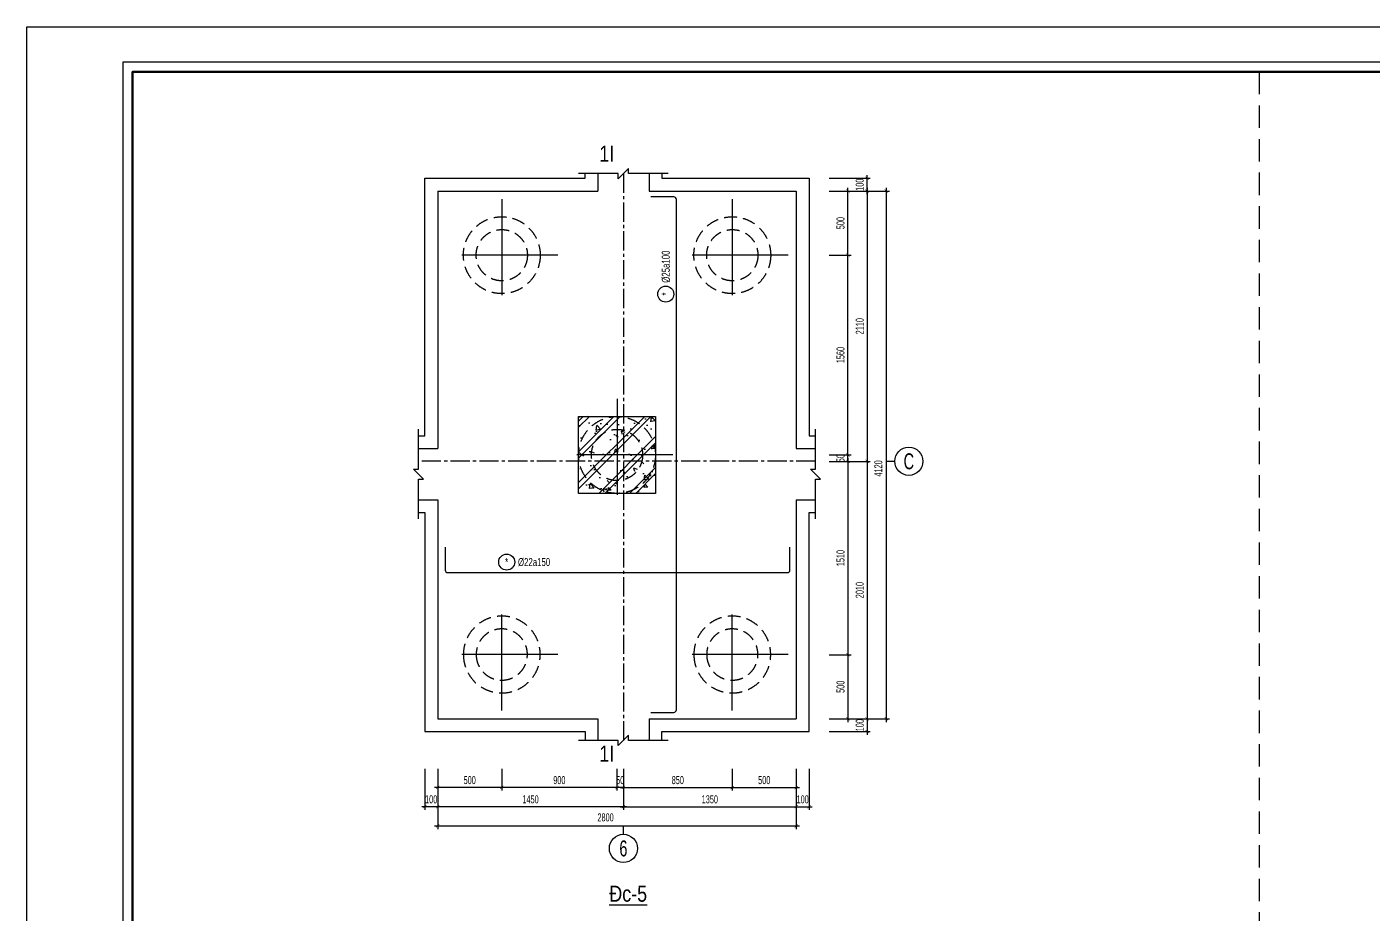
# Model space of a CAD drawing. Header units: metres. Extents: x 71 to 322128, y -14 to 304634.
# Drawn here: x 301103 to 311616, y 297708 to 304634 of the extents above; entities that cross this region are included whole.
import ezdxf
from ezdxf.enums import TextEntityAlignment as Align

# ---------------------------------------------------------------- set-up
doc = ezdxf.new("R2010")
doc.units = ezdxf.units.M
doc.header["$LTSCALE"] = 1000
doc.header["$MEASUREMENT"] = 0
doc.header["$PDMODE"] = 3
doc.linetypes.add('CENTER2', pattern=[1.125, 0.75, -0.125, 0.125, -0.125])
doc.linetypes.add('HIDDEN', pattern=[0.375, 0.25, -0.125])
doc.layers.get('0').update_dxf_attribs({"linetype": 'CONTINUOUS'})
doc.layers.get('Defpoints').update_dxf_attribs({"linetype": 'CONTINUOUS'})
for name, color, linetype in [('CDC-KHUNGTEN', 7, 'CONTINUOUS'), ('CDC.01.AXIS', 160, 'CENTER2'), ('CDC.02.DIM', 1, 'CONTINUOUS'), ('CDC.03.BORDER', 3, 'CONTINUOUS'), ('CDC.04.HIDDEN', 8, 'HIDDEN'), ('CDC.05.STEEL', 4, 'CONTINUOUS'), ('CDC.06.TEXT', 2, 'CONTINUOUS'), ('CDC.09.COLUMN', 4, 'CONTINUOUS'), ('CDC.10.HATCH', 9, 'CONTINUOUS'), ('CDC.11.NOTE', 8, 'CONTINUOUS'), ('CDC.14.STEELNUM', 9, 'CONTINUOUS')]:
    doc.layers.add(name, color=color, linetype=linetype)
doc.styles.add('ARIAL', font='arial.ttf', dxfattribs={"width": 0.6})
doc.dimstyles.new('25', dxfattribs={"dimscale": 25, "dimtxt": 2.5, "dimasz": 1, "dimexe": 1, "dimexo": 0, "dimgap": 1, "dimtad": 1, "dimdec": 0, "dimdsep": 46, "dimtxsty": 'ARIAL', "dimblk": 'ARCHTICK', "dimcen": 1, "dimdle": 1, "dimclrd": 1, "dimclre": 1, "dimclrt": 2, "dimadec": 0, "dimazin": 0, "dimtfac": 0.00072, "dimtdec": 0, "dimtix": 1, "dimtmove": 2, "dimatfit": 3, "dimldrblk": 'ARCHTICK', "dimfxl": 1, "dimtolj": 1, "dimarcsym": 0})

# ---------------------------------------------------------------- blocks, each defined once
blk = doc.blocks.new('D600')
at = {"layer": 'CDC.01.AXIS'}
for p, q in [((2659919, 63050), (2659919, 62175)), ((2660356, 62612), (2659482, 62612))]:
    blk.add_line(p, q, dxfattribs=at)
at = {"layer": 'CDC.04.HIDDEN', "ltscale": 0.4}
for radius in [300, 200]:
    blk.add_circle((2659919, 62612), radius, dxfattribs=at)
blk = doc.blocks.new('_ArchTick')
at = {"color": 0, "linetype": 'ByBlock', "const_width": 0.15}
blk.add_lwpolyline([(-0.5, -0.5), (0.5, 0.5)], dxfattribs=at)
blk = doc.blocks.new('*D153')
at = {"layer": 'CDC.02.DIM', "color": 1, "lineweight": -2, "transparency": 16777216}
for p, q in [((304311, 298841), (304311, 298521)), ((305761, 298841), (305761, 298521)), ((305786, 298546), (304286, 298546))]:
    blk.add_line(p, q, dxfattribs=at)
at = {"layer": 'Defpoints', "color": 0, "transparency": 16777216}
for p in [(304311, 298841), (305761, 298841), (304311, 298546)]:
    blk.add_point(p, dxfattribs=at)
at = {"layer": 'CDC.02.DIM', "color": 1, "lineweight": -2, "transparency": 16777216, "xscale": 25, "yscale": 25, "zscale": 25, "rotation": 180}
blk.add_blockref('_ArchTick', (304311, 298546), dxfattribs=at)
at = {"layer": 'CDC.02.DIM', "color": 1, "lineweight": -2, "transparency": 16777216, "xscale": 25, "yscale": 25, "zscale": 25}
blk.add_blockref('_ArchTick', (305761, 298546), dxfattribs=at)
at = {"layer": 'CDC.02.DIM', "color": 2, "transparency": 16777216, "insert": (305036, 298603), "char_height": 62.5, "attachment_point": 5, "style": 'ARIAL'}
blk.add_mtext('\\A1;1450', dxfattribs=at)
blk = doc.blocks.new('*D154')
at = {"layer": 'CDC.02.DIM', "color": 1, "lineweight": -2, "transparency": 16777216}
for p, q in [((305761, 298841), (305761, 298521)), ((307111, 298841), (307111, 298521)), ((305736, 298546), (307136, 298546))]:
    blk.add_line(p, q, dxfattribs=at)
at = {"layer": 'Defpoints', "color": 0, "transparency": 16777216}
for p in [(305761, 298841), (307111, 298841), (307111, 298546)]:
    blk.add_point(p, dxfattribs=at)
at = {"layer": 'CDC.02.DIM', "color": 1, "lineweight": -2, "transparency": 16777216, "xscale": 25, "yscale": 25, "zscale": 25, "rotation": 180}
blk.add_blockref('_ArchTick', (305761, 298546), dxfattribs=at)
at = {"layer": 'CDC.02.DIM', "color": 1, "lineweight": -2, "transparency": 16777216, "xscale": 25, "yscale": 25, "zscale": 25}
blk.add_blockref('_ArchTick', (307111, 298546), dxfattribs=at)
at = {"layer": 'CDC.02.DIM', "color": 2, "transparency": 16777216, "insert": (306436, 298603), "char_height": 62.5, "attachment_point": 5, "style": 'ARIAL'}
blk.add_mtext('\\A1;1350', dxfattribs=at)
blk = doc.blocks.new('*D155')
at = {"layer": 'CDC.02.DIM', "color": 1, "lineweight": -2, "transparency": 16777216}
for p, q in [((304311, 298841), (304311, 298371)), ((307111, 298841), (307111, 298371)), ((304286, 298396), (307136, 298396))]:
    blk.add_line(p, q, dxfattribs=at)
at = {"layer": 'Defpoints', "color": 0, "transparency": 16777216}
for p in [(304311, 298841), (307111, 298841), (307111, 298396)]:
    blk.add_point(p, dxfattribs=at)
at = {"layer": 'CDC.02.DIM', "color": 1, "lineweight": -2, "transparency": 16777216, "xscale": 25, "yscale": 25, "zscale": 25, "rotation": 180}
blk.add_blockref('_ArchTick', (304311, 298396), dxfattribs=at)
at = {"layer": 'CDC.02.DIM', "color": 1, "lineweight": -2, "transparency": 16777216, "xscale": 25, "yscale": 25, "zscale": 25}
blk.add_blockref('_ArchTick', (307111, 298396), dxfattribs=at)
at = {"layer": 'CDC.02.DIM', "color": 2, "transparency": 16777216, "insert": (305622, 298462), "char_height": 62.5, "attachment_point": 5, "style": 'ARIAL'}
blk.add_mtext('\\A1;2800', dxfattribs=at)
blk = doc.blocks.new('*D156')
at = {"layer": 'CDC.02.DIM', "color": 1, "lineweight": -2, "transparency": 16777216}
for p, q in [((305761, 298841), (305761, 298671)), ((306611, 298841), (306611, 298671)), ((305736, 298696), (306636, 298696))]:
    blk.add_line(p, q, dxfattribs=at)
at = {"layer": 'Defpoints', "color": 0, "transparency": 16777216}
for p in [(305761, 298841), (306611, 298841), (306611, 298696)]:
    blk.add_point(p, dxfattribs=at)
at = {"layer": 'CDC.02.DIM', "color": 1, "lineweight": -2, "transparency": 16777216, "xscale": 25, "yscale": 25, "zscale": 25, "rotation": 180}
blk.add_blockref('_ArchTick', (305761, 298696), dxfattribs=at)
at = {"layer": 'CDC.02.DIM', "color": 1, "lineweight": -2, "transparency": 16777216, "xscale": 25, "yscale": 25, "zscale": 25}
blk.add_blockref('_ArchTick', (306611, 298696), dxfattribs=at)
at = {"layer": 'CDC.02.DIM', "color": 2, "transparency": 16777216, "insert": (306186, 298753), "char_height": 62.5, "attachment_point": 5, "style": 'ARIAL'}
blk.add_mtext('\\A1;850', dxfattribs=at)
blk = doc.blocks.new('*D157')
at = {"layer": 'CDC.02.DIM', "color": 1, "lineweight": -2, "transparency": 16777216}
for p, q in [((304211, 298841), (304211, 298521)), ((304311, 298841), (304311, 298521)), ((304336, 298546), (304186, 298546))]:
    blk.add_line(p, q, dxfattribs=at)
at = {"layer": 'Defpoints', "color": 0, "transparency": 16777216}
for p in [(304211, 298841), (304311, 298841), (304211, 298546)]:
    blk.add_point(p, dxfattribs=at)
at = {"layer": 'CDC.02.DIM', "color": 1, "lineweight": -2, "transparency": 16777216, "xscale": 25, "yscale": 25, "zscale": 25, "rotation": 180}
blk.add_blockref('_ArchTick', (304211, 298546), dxfattribs=at)
at = {"layer": 'CDC.02.DIM', "color": 1, "lineweight": -2, "transparency": 16777216, "xscale": 25, "yscale": 25, "zscale": 25}
blk.add_blockref('_ArchTick', (304311, 298546), dxfattribs=at)
at = {"layer": 'CDC.02.DIM', "color": 2, "transparency": 16777216, "insert": (304260, 298603), "char_height": 62.5, "attachment_point": 5, "style": 'ARIAL'}
blk.add_mtext('\\A1;100', dxfattribs=at)
blk = doc.blocks.new('*D158')
at = {"layer": 'CDC.02.DIM', "color": 1, "lineweight": -2, "transparency": 16777216}
for p, q in [((307111, 298841), (307111, 298521)), ((307211, 298841), (307211, 298521)), ((307086, 298546), (307236, 298546))]:
    blk.add_line(p, q, dxfattribs=at)
at = {"layer": 'Defpoints', "color": 0, "transparency": 16777216}
for p in [(307111, 298841), (307211, 298841), (307211, 298546)]:
    blk.add_point(p, dxfattribs=at)
at = {"layer": 'CDC.02.DIM', "color": 1, "lineweight": -2, "transparency": 16777216, "xscale": 25, "yscale": 25, "zscale": 25, "rotation": 180}
blk.add_blockref('_ArchTick', (307111, 298546), dxfattribs=at)
at = {"layer": 'CDC.02.DIM', "color": 1, "lineweight": -2, "transparency": 16777216, "xscale": 25, "yscale": 25, "zscale": 25}
blk.add_blockref('_ArchTick', (307211, 298546), dxfattribs=at)
at = {"layer": 'CDC.02.DIM', "color": 2, "transparency": 16777216, "insert": (307161, 298603), "char_height": 62.5, "attachment_point": 5, "style": 'ARIAL'}
blk.add_mtext('\\A1;100', dxfattribs=at)
blk = doc.blocks.new('*D159')
at = {"layer": 'CDC.02.DIM', "color": 1, "lineweight": -2, "transparency": 16777216}
for p, q in [((304811, 298841), (304811, 298671)), ((305711, 298841), (305711, 298671)), ((305736, 298696), (304786, 298696))]:
    blk.add_line(p, q, dxfattribs=at)
at = {"layer": 'Defpoints', "color": 0, "transparency": 16777216}
for p in [(304811, 298841), (305711, 298841), (304811, 298696)]:
    blk.add_point(p, dxfattribs=at)
at = {"layer": 'CDC.02.DIM', "color": 1, "lineweight": -2, "transparency": 16777216, "xscale": 25, "yscale": 25, "zscale": 25, "rotation": 180}
blk.add_blockref('_ArchTick', (304811, 298696), dxfattribs=at)
at = {"layer": 'CDC.02.DIM', "color": 1, "lineweight": -2, "transparency": 16777216, "xscale": 25, "yscale": 25, "zscale": 25}
blk.add_blockref('_ArchTick', (305711, 298696), dxfattribs=at)
at = {"layer": 'CDC.02.DIM', "color": 2, "transparency": 16777216, "insert": (305261, 298753), "char_height": 62.5, "attachment_point": 5, "style": 'ARIAL'}
blk.add_mtext('\\A1;900', dxfattribs=at)
blk = doc.blocks.new('*D160')
at = {"layer": 'CDC.02.DIM', "color": 1, "lineweight": -2, "transparency": 16777216}
for p, q in [((304311, 298841), (304311, 298671)), ((304811, 298841), (304811, 298671)), ((304836, 298696), (304286, 298696))]:
    blk.add_line(p, q, dxfattribs=at)
at = {"layer": 'Defpoints', "color": 0, "transparency": 16777216}
for p in [(304311, 298841), (304811, 298841), (304311, 298696)]:
    blk.add_point(p, dxfattribs=at)
at = {"layer": 'CDC.02.DIM', "color": 1, "lineweight": -2, "transparency": 16777216, "xscale": 25, "yscale": 25, "zscale": 25, "rotation": 180}
blk.add_blockref('_ArchTick', (304311, 298696), dxfattribs=at)
at = {"layer": 'CDC.02.DIM', "color": 1, "lineweight": -2, "transparency": 16777216, "xscale": 25, "yscale": 25, "zscale": 25}
blk.add_blockref('_ArchTick', (304811, 298696), dxfattribs=at)
at = {"layer": 'CDC.02.DIM', "color": 2, "transparency": 16777216, "insert": (304561, 298753), "char_height": 62.5, "attachment_point": 5, "style": 'ARIAL'}
blk.add_mtext('\\A1;500', dxfattribs=at)
blk = doc.blocks.new('*D161')
at = {"layer": 'CDC.02.DIM', "color": 1, "lineweight": -2, "transparency": 16777216}
for p, q in [((306611, 298841), (306611, 298671)), ((307111, 298841), (307111, 298671)), ((306586, 298696), (307136, 298696))]:
    blk.add_line(p, q, dxfattribs=at)
at = {"layer": 'Defpoints', "color": 0, "transparency": 16777216}
for p in [(306611, 298841), (307111, 298841), (307111, 298696)]:
    blk.add_point(p, dxfattribs=at)
at = {"layer": 'CDC.02.DIM', "color": 1, "lineweight": -2, "transparency": 16777216, "xscale": 25, "yscale": 25, "zscale": 25, "rotation": 180}
blk.add_blockref('_ArchTick', (306611, 298696), dxfattribs=at)
at = {"layer": 'CDC.02.DIM', "color": 1, "lineweight": -2, "transparency": 16777216, "xscale": 25, "yscale": 25, "zscale": 25}
blk.add_blockref('_ArchTick', (307111, 298696), dxfattribs=at)
at = {"layer": 'CDC.02.DIM', "color": 2, "transparency": 16777216, "insert": (306861, 298753), "char_height": 62.5, "attachment_point": 5, "style": 'ARIAL'}
blk.add_mtext('\\A1;500', dxfattribs=at)
blk = doc.blocks.new('*D162')
at = {"layer": 'CDC.02.DIM', "color": 1, "lineweight": -2, "transparency": 16777216}
for p, q in [((307369, 303352), (307689, 303352)), ((307664, 303377), (307664, 301217)), ((307369, 301242), (307689, 301242))]:
    blk.add_line(p, q, dxfattribs=at)
at = {"layer": 'Defpoints', "color": 0, "transparency": 16777216}
for p in [(307369, 303352), (307369, 301242), (307664, 301242)]:
    blk.add_point(p, dxfattribs=at)
at = {"layer": 'CDC.02.DIM', "color": 1, "lineweight": -2, "transparency": 16777216, "xscale": 25, "yscale": 25, "zscale": 25}
for p, rotation in [((307664, 303352), 90), ((307664, 301242), 270)]:
    blk.add_blockref('_ArchTick', p, dxfattribs=dict(at, rotation=rotation))
at = {"layer": 'CDC.02.DIM', "color": 2, "transparency": 16777216, "insert": (307607, 302297), "char_height": 62.5, "attachment_point": 5, "rotation": 90, "style": 'ARIAL'}
blk.add_mtext('\\A1;2110', dxfattribs=at)
blk = doc.blocks.new('*D163')
at = {"layer": 'CDC.02.DIM', "color": 1, "lineweight": -2, "transparency": 16777216}
for p, q in [((307369, 301242), (307689, 301242)), ((307664, 301267), (307664, 299207)), ((307369, 299232), (307689, 299232))]:
    blk.add_line(p, q, dxfattribs=at)
at = {"layer": 'Defpoints', "color": 0, "transparency": 16777216}
for p in [(307369, 301242), (307369, 299232), (307664, 299232)]:
    blk.add_point(p, dxfattribs=at)
at = {"layer": 'CDC.02.DIM', "color": 1, "lineweight": -2, "transparency": 16777216, "xscale": 25, "yscale": 25, "zscale": 25}
for p, rotation in [((307664, 301242), 90), ((307664, 299232), 270)]:
    blk.add_blockref('_ArchTick', p, dxfattribs=dict(at, rotation=rotation))
at = {"layer": 'CDC.02.DIM', "color": 2, "transparency": 16777216, "insert": (307607, 300237), "char_height": 62.5, "attachment_point": 5, "rotation": 90, "style": 'ARIAL'}
blk.add_mtext('\\A1;2010', dxfattribs=at)
blk = doc.blocks.new('*D164')
at = {"layer": 'CDC.02.DIM', "color": 1, "lineweight": -2, "transparency": 16777216}
for p, q in [((307369, 303352), (307839, 303352)), ((307814, 303377), (307814, 299207)), ((307369, 299232), (307839, 299232))]:
    blk.add_line(p, q, dxfattribs=at)
at = {"layer": 'Defpoints', "color": 0, "transparency": 16777216}
for p in [(307369, 303352), (307369, 299232), (307814, 299232)]:
    blk.add_point(p, dxfattribs=at)
at = {"layer": 'CDC.02.DIM', "color": 1, "lineweight": -2, "transparency": 16777216, "xscale": 25, "yscale": 25, "zscale": 25}
for p, rotation in [((307814, 303352), 90), ((307814, 299232), 270)]:
    blk.add_blockref('_ArchTick', p, dxfattribs=dict(at, rotation=rotation))
at = {"layer": 'CDC.02.DIM', "color": 2, "transparency": 16777216, "insert": (307752, 301187), "char_height": 62.5, "attachment_point": 5, "rotation": 90, "style": 'ARIAL'}
blk.add_mtext('\\A1;4120', dxfattribs=at)
blk = doc.blocks.new('*D165')
at = {"layer": 'CDC.02.DIM', "color": 1, "lineweight": -2, "transparency": 16777216}
for p, q in [((307369, 303452), (307689, 303452)), ((307664, 303327), (307664, 303477)), ((307369, 303352), (307689, 303352))]:
    blk.add_line(p, q, dxfattribs=at)
at = {"layer": 'Defpoints', "color": 0, "transparency": 16777216}
for p in [(307369, 303452), (307664, 303452), (307369, 303352)]:
    blk.add_point(p, dxfattribs=at)
at = {"layer": 'CDC.02.DIM', "color": 1, "lineweight": -2, "transparency": 16777216, "xscale": 25, "yscale": 25, "zscale": 25}
for p, rotation in [((307664, 303452), 90), ((307664, 303352), 270)]:
    blk.add_blockref('_ArchTick', p, dxfattribs=dict(at, rotation=rotation))
at = {"layer": 'CDC.02.DIM', "color": 2, "transparency": 16777216, "insert": (307607, 303402), "char_height": 62.5, "attachment_point": 5, "rotation": 90, "style": 'ARIAL'}
blk.add_mtext('\\A1;100', dxfattribs=at)
blk = doc.blocks.new('*D166')
at = {"layer": 'CDC.02.DIM', "color": 1, "lineweight": -2, "transparency": 16777216}
for p, q in [((307369, 299232), (307689, 299232)), ((307664, 299257), (307664, 299107)), ((307369, 299132), (307689, 299132))]:
    blk.add_line(p, q, dxfattribs=at)
at = {"layer": 'Defpoints', "color": 0, "transparency": 16777216}
for p in [(307369, 299232), (307369, 299132), (307664, 299132)]:
    blk.add_point(p, dxfattribs=at)
at = {"layer": 'CDC.02.DIM', "color": 1, "lineweight": -2, "transparency": 16777216, "xscale": 25, "yscale": 25, "zscale": 25}
for p, rotation in [((307664, 299232), 90), ((307664, 299132), 270)]:
    blk.add_blockref('_ArchTick', p, dxfattribs=dict(at, rotation=rotation))
at = {"layer": 'CDC.02.DIM', "color": 2, "transparency": 16777216, "insert": (307607, 299182), "char_height": 62.5, "attachment_point": 5, "rotation": 90, "style": 'ARIAL'}
blk.add_mtext('\\A1;100', dxfattribs=at)
blk = doc.blocks.new('*D167')
at = {"layer": 'CDC.02.DIM', "color": 1, "lineweight": -2, "transparency": 16777216}
for p, q in [((307369, 301292), (307539, 301292)), ((307514, 301292), (307514, 301317)), ((307514, 301242), (307514, 301292)), ((307369, 301242), (307539, 301242)), ((307514, 301242), (307514, 301217))]:
    blk.add_line(p, q, dxfattribs=at)
at = {"layer": 'Defpoints', "color": 0, "transparency": 16777216}
for p in [(307369, 301292), (307514, 301292), (307369, 301242)]:
    blk.add_point(p, dxfattribs=at)
at = {"layer": 'CDC.02.DIM', "color": 1, "lineweight": -2, "transparency": 16777216, "xscale": 25, "yscale": 25, "zscale": 25}
for p, rotation in [((307514, 301292), 270), ((307514, 301242), 90)]:
    blk.add_blockref('_ArchTick', p, dxfattribs=dict(at, rotation=rotation))
at = {"layer": 'CDC.02.DIM', "color": 2, "transparency": 16777216, "insert": (307457, 301267), "char_height": 62.5, "attachment_point": 5, "rotation": 90, "style": 'ARIAL'}
blk.add_mtext('\\A1;50', dxfattribs=at)
blk = doc.blocks.new('*D168')
at = {"layer": 'CDC.02.DIM', "color": 1, "lineweight": -2, "transparency": 16777216}
for p, q in [((307369, 301242), (307539, 301242)), ((307514, 301267), (307514, 299707)), ((307369, 299732), (307539, 299732))]:
    blk.add_line(p, q, dxfattribs=at)
at = {"layer": 'Defpoints', "color": 0, "transparency": 16777216}
for p in [(307369, 301242), (307369, 299732), (307514, 299732)]:
    blk.add_point(p, dxfattribs=at)
at = {"layer": 'CDC.02.DIM', "color": 1, "lineweight": -2, "transparency": 16777216, "xscale": 25, "yscale": 25, "zscale": 25}
for p, rotation in [((307514, 301242), 90), ((307514, 299732), 270)]:
    blk.add_blockref('_ArchTick', p, dxfattribs=dict(at, rotation=rotation))
at = {"layer": 'CDC.02.DIM', "color": 2, "transparency": 16777216, "insert": (307457, 300487), "char_height": 62.5, "attachment_point": 5, "rotation": 90, "style": 'ARIAL'}
blk.add_mtext('\\A1;1510', dxfattribs=at)
blk = doc.blocks.new('*D169')
at = {"layer": 'CDC.02.DIM', "color": 1, "lineweight": -2, "transparency": 16777216}
for p, q in [((307369, 299732), (307539, 299732)), ((307514, 299757), (307514, 299207)), ((307369, 299232), (307539, 299232))]:
    blk.add_line(p, q, dxfattribs=at)
at = {"layer": 'Defpoints', "color": 0, "transparency": 16777216}
for p in [(307369, 299732), (307369, 299232), (307514, 299232)]:
    blk.add_point(p, dxfattribs=at)
at = {"layer": 'CDC.02.DIM', "color": 1, "lineweight": -2, "transparency": 16777216, "xscale": 25, "yscale": 25, "zscale": 25}
for p, rotation in [((307514, 299732), 90), ((307514, 299232), 270)]:
    blk.add_blockref('_ArchTick', p, dxfattribs=dict(at, rotation=rotation))
at = {"layer": 'CDC.02.DIM', "color": 2, "transparency": 16777216, "insert": (307457, 299482), "char_height": 62.5, "attachment_point": 5, "rotation": 90, "style": 'ARIAL'}
blk.add_mtext('\\A1;500', dxfattribs=at)
blk = doc.blocks.new('*D170')
at = {"layer": 'CDC.02.DIM', "color": 1, "lineweight": -2, "transparency": 16777216}
for p, q in [((307514, 301267), (307514, 302877)), ((307369, 302852), (307539, 302852)), ((307369, 301292), (307539, 301292))]:
    blk.add_line(p, q, dxfattribs=at)
at = {"layer": 'Defpoints', "color": 0, "transparency": 16777216}
for p in [(307369, 302852), (307514, 302852), (307369, 301292)]:
    blk.add_point(p, dxfattribs=at)
at = {"layer": 'CDC.02.DIM', "color": 1, "lineweight": -2, "transparency": 16777216, "xscale": 25, "yscale": 25, "zscale": 25}
for p, rotation in [((307514, 302852), 90), ((307514, 301292), 270)]:
    blk.add_blockref('_ArchTick', p, dxfattribs=dict(at, rotation=rotation))
at = {"layer": 'CDC.02.DIM', "color": 2, "transparency": 16777216, "insert": (307457, 302072), "char_height": 62.5, "attachment_point": 5, "rotation": 90, "style": 'ARIAL'}
blk.add_mtext('\\A1;1560', dxfattribs=at)
blk = doc.blocks.new('*D171')
at = {"layer": 'CDC.02.DIM', "color": 1, "lineweight": -2, "transparency": 16777216}
for p, q in [((307369, 303352), (307539, 303352)), ((307514, 302827), (307514, 303377)), ((307369, 302852), (307539, 302852))]:
    blk.add_line(p, q, dxfattribs=at)
at = {"layer": 'Defpoints', "color": 0, "transparency": 16777216}
for p in [(307369, 303352), (307514, 303352), (307369, 302852)]:
    blk.add_point(p, dxfattribs=at)
at = {"layer": 'CDC.02.DIM', "color": 1, "lineweight": -2, "transparency": 16777216, "xscale": 25, "yscale": 25, "zscale": 25}
for p, rotation in [((307514, 303352), 90), ((307514, 302852), 270)]:
    blk.add_blockref('_ArchTick', p, dxfattribs=dict(at, rotation=rotation))
at = {"layer": 'CDC.02.DIM', "color": 2, "transparency": 16777216, "insert": (307457, 303102), "char_height": 62.5, "attachment_point": 5, "rotation": 90, "style": 'ARIAL'}
blk.add_mtext('\\A1;500', dxfattribs=at)
blk = doc.blocks.new('*D190')
at = {"layer": 'CDC.02.DIM', "color": 1, "lineweight": -2, "transparency": 16777216}
for p, q in [((305711, 298841), (305711, 298671)), ((305761, 298841), (305761, 298671)), ((305711, 298696), (305686, 298696)), ((305761, 298696), (305711, 298696)), ((305761, 298696), (305786, 298696))]:
    blk.add_line(p, q, dxfattribs=at)
at = {"layer": 'Defpoints', "color": 0, "transparency": 16777216}
for p in [(305711, 298841), (305761, 298841), (305711, 298696)]:
    blk.add_point(p, dxfattribs=at)
at = {"layer": 'CDC.02.DIM', "color": 1, "lineweight": -2, "transparency": 16777216, "xscale": 25, "yscale": 25, "zscale": 25}
blk.add_blockref('_ArchTick', (305711, 298696), dxfattribs=at)
at = {"layer": 'CDC.02.DIM', "color": 1, "lineweight": -2, "transparency": 16777216, "xscale": 25, "yscale": 25, "zscale": 25, "rotation": 180}
blk.add_blockref('_ArchTick', (305761, 298696), dxfattribs=at)
at = {"layer": 'CDC.02.DIM', "color": 2, "transparency": 16777216, "insert": (305736, 298753), "char_height": 62.5, "attachment_point": 5, "style": 'ARIAL'}
blk.add_mtext('\\A1;50', dxfattribs=at)
blk = doc.blocks.new('KHUNG TEN')
at = {"layer": 'CDC-KHUNGTEN', "color": 8}
blk.add_lwpolyline([(75096, 1100), (83000, 1100), (83000, 58300), (3000, 58300), (3000, 1100), (75096, 1100)], dxfattribs=at)
at = {"layer": 'CDC-KHUNGTEN', "color": 255, "lineweight": 60}
blk.add_lwpolyline([(74900, 1400), (74900, 58000), (3300, 58000), (3300, 1400), (74900, 1400)], close=True, dxfattribs=at)
at = {"layer": 'Defpoints', "color": 1, "ltscale": 0.2}
blk.add_lwpolyline([(0, 0), (0, 59400), (84100, 59400), (84100, 0), (0, 0)], close=True, dxfattribs=at)

msp = doc.modelspace()

# ---------------------------------------------------------------- hatches: boundary and pattern name
at = {"layer": 'CDC.10.HATCH'}
h = msp.add_hatch(dxfattribs=at)
h.set_pattern_fill('1BETONG2-BOP', color=256, scale=40, style=0, pattern_type=2)
h.set_pattern_definition([(130, (2112248.29, -336929.52), (-286.904073, -25.100854), [30, -330]), (185, (2112248.3, -336929.52), (55.500533, 300.876853), [24, -264]), (79.5486, (2112224.38, -336931.62), (-231.403753, 275.775817), [25.496076, -280.456845]), (133.8158, (2112248.3, -336849.52), (-426.89642, -66.207606), [45, -495]), (83.3644, (2112212.7, -336855.04), (-373.86508, 389.64715), [38.24412, -420.6852]), (188.8158, (2112248.3, -336849.52), (-373.86478, 389.64744), [36, -396]), (159, (2112208.29, -336869.52), (-238.76282, -161.047556), [30, -330]), (314, (2112208.3, -336869.52), (-268.75285, -146.215924), [24, -264]), (108.5486, (2112188.4, -336882.95), (-336.08905, 129.0122), [25.496076, -280.456845]), (112.5, (2112248.29, -336929.52), (62.3664733, 117.749785), [0, -260.8, 0, -268, 0, -265]), (175.5, (2112248.29, -336929.52), (-113.34037, 152.041275), [0, -152.8, 0, -254.8, 0, -101]), (212.5, (2112337.49, -336929.52), (-213.5289745, -9.0219487), [0, -100, 0, -312, 0, -414]), (222.5, (2112377.49, -336929.52), (-233.274468, 40.041993), [0, -130, 0, -207.2, 0, -294]), (225, (2112248.29, -336929.52), (-120.208153, 120.208153), []), (225, (2112248.29, -336880.52), (-120.208153, 120.208153), [])])
h.paths.add_polyline_path([(306011.4, 300992.3), (306011.4, 301592.3), (305411.4, 301592.3), (305411.4, 300992.3)])

# ---------------------------------------------------------------- linework, layer by layer
at = {"layer": 'CDC.01.AXIS', "ltscale": 0.2}
for p, q in [((305761.4, 303488.2), (305761.4, 299063.7)), ((305761.4, 303488.2), (305761.4, 299063.7)), ((307261.4, 301242.4), (304161.4, 301242.4)), ((307261.4, 301242.4), (304161.4, 301242.4))]:
    msp.add_line(p, q, dxfattribs=at)
at = {"layer": 'CDC.03.BORDER'}
for p, q in [((305561.4, 303488.2), (305561.4, 303352.1)), ((305961.4, 303488.2), (305961.4, 303352.1)), ((304311.4, 303352.1), (305561.4, 303352.1)), ((304311.4, 303352.1), (304311.4, 301342.3)), ((305961.4, 303352.1), (307111.4, 303352.1)), ((307111.4, 303352.1), (307111.4, 301342.3)), ((304161.4, 301342.3), (304311.4, 301342.3)), ((307111.4, 301342.3), (307261.4, 301342.3)), ((304161.4, 300942.3), (304311.4, 300942.3)), ((304311.4, 300942.3), (304311.4, 299232.4)), ((307111.4, 300942.3), (307111.4, 299232.4)), ((307111.4, 300942.3), (307261.4, 300942.3)), ((304311.4, 299232.4), (305561.4, 299232.4)), ((305561.4, 299232.4), (305561.4, 299063.7)), ((305961.4, 299232.4), (307111.4, 299232.4)), ((305961.4, 299232.4), (305961.4, 299063.7))]:
    msp.add_line(p, q, dxfattribs=at)
at = {"layer": 'CDC.04.HIDDEN', "ltscale": 0.7}
msp.add_line((310726.1, 304283.7), (310726.1, 290133.7), dxfattribs=at)
at = {"layer": 'CDC.05.STEEL'}
for points in [[(305974.6, 299282.4), (306154.6, 299282.4, 0.4142136), (306174.6, 299302.4), (306174.6, 303287.2, 0.4142136), (306154.6, 303307.2), (305974.6, 303307.2)], [(304369.6, 300573.3), (304369.6, 300393.3, 0.4142136), (304389.6, 300373.3), (307041.2, 300373.3, 0.4142136), (307061.2, 300393.3), (307061.2, 300573.3)]]:
    msp.add_lwpolyline(points, format="xyb", dxfattribs=at)
at = {"layer": 'CDC.09.COLUMN'}
msp.add_lwpolyline([(305411.4, 300992.3), (305411.4, 301592.3), (306011.4, 301592.3), (306011.4, 300992.3)], close=True, dxfattribs=at)
at = {"layer": 'CDC.11.NOTE'}
for p, q in [((307814.3, 301242.4), (307880.2, 301242.4)), ((305761.4, 298330.4), (305761.4, 298396.4))]:
    msp.add_line(p, q, dxfattribs=at)
for points in [[(306111.4, 303488.2), (305801.4, 303488.2), (305801.4, 303528.2), (305721.4, 303448.2), (305721.4, 303488.2), (305411.4, 303488.2)], [(304161.4, 301442.3), (304211.4, 301442.3), (304211.4, 303452.1), (305461.4, 303452.1), (305461.4, 303488.2)], [(306061.4, 303488.2), (306061.4, 303452.1), (307211.4, 303452.1), (307211.4, 301442.3), (307261.4, 301442.3)], [(304161.4, 300792.3), (304161.4, 301102.3), (304201.4, 301102.3), (304121.4, 301182.3), (304161.4, 301182.3), (304161.4, 301492.3)], [(307261.4, 300792.3), (307261.4, 301102.3), (307301.4, 301102.3), (307221.4, 301182.3), (307261.4, 301182.3), (307261.4, 301492.3)], [(304161.4, 300842.3), (304211.4, 300842.3), (304211.4, 299132.4), (305461.4, 299132.4), (305461.4, 299063.7)], [(306061.4, 299063.7), (306061.4, 299132.4), (307211.4, 299132.4), (307211.4, 300842.3), (307261.4, 300842.3)], [(306111.4, 299063.7), (305801.4, 299063.7), (305801.4, 299103.7), (305721.4, 299023.7), (305721.4, 299063.7), (305411.4, 299063.7)]]:
    msp.add_lwpolyline(points, dxfattribs=at)
for centre in [(307990.2, 301242.4), (305761.4, 298220.4)]:
    msp.add_circle(centre, 110, dxfattribs=at)
at = {"layer": 'CDC.14.STEELNUM'}
for centre in [(306092.1, 302548.2), (304849.7, 300455.8)]:
    msp.add_circle(centre, 62.5, dxfattribs=at)

# ---------------------------------------------------------------- block references
at = {"layer": 'CDC.03.BORDER'}
for p in [(-2355107.5, 240239.7), (-2353307.5, 240239.7), (-2354207.5, 238679.9)]:
    msp.add_blockref('D600', p, dxfattribs=at)
at = {"layer": 'CDC.03.BORDER', "xscale": -1, "rotation": 180}
for p in [(-2355107.5, 362345.8), (-2353307.5, 362345.8)]:
    msp.add_blockref('D600', p, dxfattribs=at)
at = {"layer": 'CDC.06.TEXT', "xscale": 0.2499999999982123, "yscale": 0.2499999999982123, "zscale": 0.2499999999982123}
msp.add_blockref('KHUNG TEN', (301103.1, 289783.7), dxfattribs=at)

# ---------------------------------------------------------------- texts
at = {"layer": 'CDC.06.TEXT', "style": 'ARIAL'}
for s, height, width, p in [('1I', 125, 0.8, (305632.1, 303644.2)), ('%%C22a150', 62.5, 0.7, (305063.7, 300455.8)), ('1I', 125, 0.8, (305632.1, 298960.1)), ('%%UĐc-5', 125, 0.8, (305798.7, 297866.6))]:
    msp.add_text(s, height=height, dxfattribs=dict(at, width=width)).set_placement(p, align=Align.MIDDLE_CENTER)
at = {"layer": 'CDC.06.TEXT', "style": 'ARIAL', "width": 0.7}
msp.add_text('%%C25a100', height=62.5, rotation=90, dxfattribs=at).set_placement((306092.1, 302762.2), align=Align.MIDDLE_CENTER)
at = {"layer": 'CDC.06.TEXT', "style": 'ARIAL', "width": 0.65}
for s, p in [('C', (307990.2, 301242.4)), ('6', (305761.4, 298220.4))]:
    msp.add_text(s, height=125, dxfattribs=at).set_placement(p, align=Align.MIDDLE)
at = {"layer": 'CDC.14.STEELNUM', "style": 'ARIAL', "width": 0.7}
msp.add_text('*', height=62.5, rotation=90, dxfattribs=at).set_placement((306092.1, 302548.2), align=Align.MIDDLE_CENTER)
msp.add_text('*', height=62.5, dxfattribs=at).set_placement((304849.7, 300455.8), align=Align.MIDDLE_CENTER)

# ---------------------------------------------------------------- dimensions: what is measured, and where the dimension line sits
at = {"layer": 'CDC.02.DIM'}
for base, p1, p2, picture, middle in [((307664.3, 303452.1), (307369.3, 303352.1), (307369.3, 303452.1), '*D165', (307607.4, 303402.1)), ((307814.3, 299232.4), (307369.3, 303352.1), (307369.3, 299232.4), '*D164', (307752.2, 301187.1)), ((307664.3, 299132.4), (307369.3, 299232.4), (307369.3, 299132.4), '*D166', (307607.4, 299182.4))]:
    dim = msp.add_linear_dim(base=base, p1=p1, p2=p2, angle=90, dimstyle='25', dxfattribs=at)
    dim.commit()
    dim.dimension.update_dxf_attribs({"geometry": picture, "text_midpoint": middle, "dimtype": 160})
for base, p1, p2, angle, picture, middle in [((307664.3, 301242.4), (307369.3, 303352.1), (307369.3, 301242.4), 90, '*D162', (307607.4, 302297.3)), ((307514.3, 303352.1), (307369.3, 302852.1), (307369.3, 303352.1), 90, '*D171', (307457.4, 303102.1)), ((307514.3, 302852.1), (307369.3, 301292.3), (307369.3, 302852.1), 90, '*D170', (307457.4, 302072.2)), ((307514.3, 301292.3), (307369.3, 301242.4), (307369.3, 301292.3), 90, '*D167', (307457.4, 301267.3)), ((307664.3, 299232.4), (307369.3, 301242.4), (307369.3, 299232.4), 90, '*D163', (307607.4, 300237.4)), ((307514.3, 299732.4), (307369.3, 301242.4), (307369.3, 299732.4), 270, '*D168', (307457.4, 300487.4)), ((307514.3, 299232.4), (307369.3, 299732.4), (307369.3, 299232.4), 90, '*D169', (307457.4, 299482.4))]:
    dim = msp.add_linear_dim(base=base, p1=p1, p2=p2, angle=angle, dimstyle='25', dxfattribs=at)
    dim.commit()
    dim.dimension.update_dxf_attribs({"geometry": picture, "text_midpoint": middle})
for base, p1, p2, picture, middle in [((304211.4, 298546.4), (304311.4, 298841.2), (304211.4, 298841.2), '*D157', (304260, 298603.3)), ((307111.4, 298396.4), (304311.4, 298841.2), (307111.4, 298841.2), '*D155', (305621.6, 298462.5)), ((307211.4, 298546.4), (307111.4, 298841.2), (307211.4, 298841.2), '*D158', (307161.4, 298603.3))]:
    dim = msp.add_linear_dim(base=base, p1=p1, p2=p2, dimstyle='25', dxfattribs=at)
    dim.commit()
    dim.dimension.update_dxf_attribs({"geometry": picture, "text_midpoint": middle, "dimtype": 160})
for base, p1, p2, picture, middle in [((304311.4, 298546.4), (305761.4, 298841.2), (304311.4, 298841.2), '*D153', (305036.4, 298603.3)), ((304311.4, 298696.4), (304811.4, 298841.2), (304311.4, 298841.2), '*D160', (304561.4, 298753.3)), ((304811.4, 298696.4), (305711.4, 298841.2), (304811.4, 298841.2), '*D159', (305261.4, 298753.3)), ((305711.4, 298696.4), (305761.4, 298841.2), (305711.4, 298841.2), '*D190', (305736.4, 298753.3)), ((307111.4, 298546.4), (305761.4, 298841.2), (307111.4, 298841.2), '*D154', (306436.4, 298603.3)), ((306611.4, 298696.4), (305761.4, 298841.2), (306611.4, 298841.2), '*D156', (306186.4, 298753.3)), ((307111.4, 298696.4), (306611.4, 298841.2), (307111.4, 298841.2), '*D161', (306861.4, 298753.3))]:
    dim = msp.add_linear_dim(base=base, p1=p1, p2=p2, dimstyle='25', dxfattribs=at)
    dim.commit()
    dim.dimension.update_dxf_attribs({"geometry": picture, "text_midpoint": middle})

doc.saveas('drawing.dxf')
